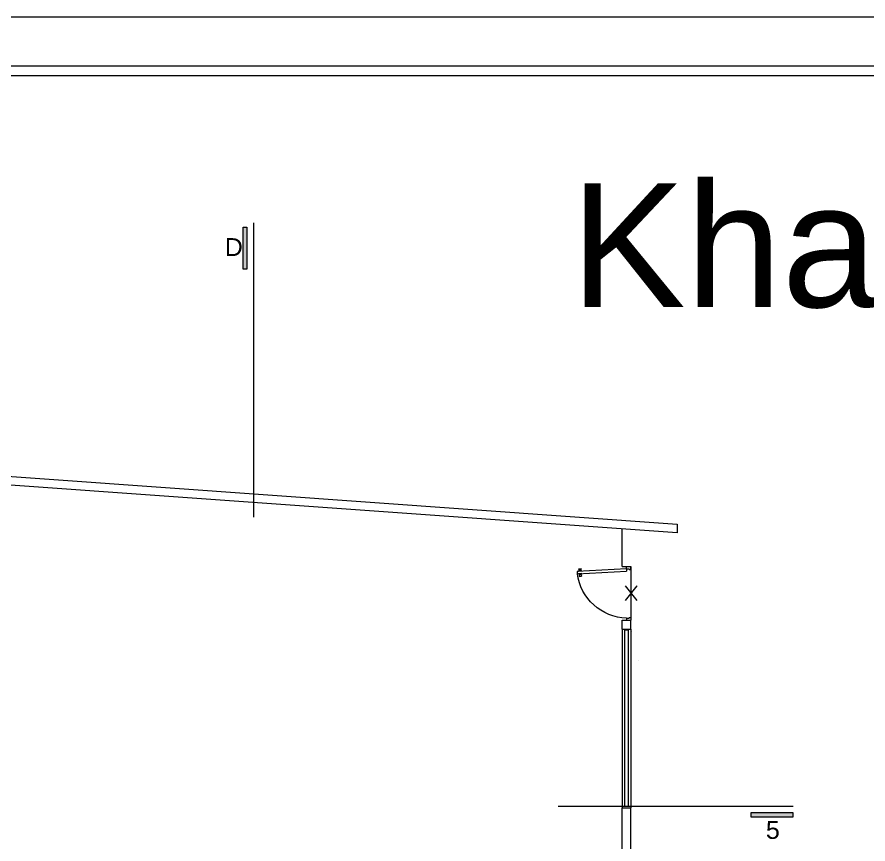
# Model space of a CAD drawing. Header units: millimetres. Extents: x 19.4 to 36.1, y 0 to 11.7.
# Drawn here: x 27.016 to 30.453, y 8.336 to 11.674 of the extents above; entities that cross this region are included whole.
import ezdxf

# ---------------------------------------------------------------- set-up
doc = ezdxf.new("R2010")
doc.units = ezdxf.units.MM
doc.header["$MEASUREMENT"] = 0
doc.linetypes.add('ACAD_ISO12W100', pattern=[21, 12, -3, 0, -3, 0, -3])
doc.linetypes.add('TRAZO_Y_PUNTO', pattern=[1, 0.5, -0.25, 0, -0.25])
doc.layers.get('0').update_dxf_attribs({"lineweight": 5})
doc.layers.add('CUT 1 150', color=7, linetype='ACAD_ISO12W100', lineweight=5, true_color=0x2e2e2e)
doc.layers.add('WALL 1 150', color=250, linetype='Continuous', lineweight=5)
doc.styles.add('ROMANS', font='Arial.ttf', dxfattribs={"height": 0.1})
doc.styles.get("Standard").update_dxf_attribs({"font": 'Arial.ttf'})

# ---------------------------------------------------------------- blocks, each defined once
blk = doc.blocks.new('PUERTA1')
at = {"lineweight": 15}
for p, q in [((-1.141, 0), (-1.2, 0)), ((-0.064, 0), (0, 0)), ((-0.064, -0.042), (-0.064, 0)), ((-1.156, -0.1), (-1.205, -0.1)), ((-1.156, -0.1), (-1.156, -0.042)), ((-1.141, -0.042), (-1.156, -0.042)), ((-1.141, -0.042), (-1.141, 0)), ((-0.156, -1.208), (-0.099, -0.099)), ((-0.049, -0.1), (-0.108, -1.21)), ((-0.049, -0.1), (-0.099, -0.099)), ((-0.064, -0.042), (-0.049, -0.042)), ((-0.049, -0.1), (-0.049, -0.042)), ((-0.049, -0.1), (0, -0.1)), ((-0.217, -1.167), (-0.214, -1.111)), ((-0.18, -1.119), (-0.214, -1.111)), ((-0.181, -1.128), (-0.182, -1.153)), ((-0.181, -1.128), (-0.18, -1.119)), ((-0.175, -1.129), (-0.181, -1.128)), ((-0.175, -1.129), (-0.177, -1.153)), ((-0.17, -1.126), (-0.175, -1.125)), ((-0.175, -1.129), (-0.175, -1.125)), ((-0.17, -1.126), (-0.171, -1.157)), ((-0.17, -1.126), (-0.169, -1.121)), ((-0.164, -1.121), (-0.169, -1.121)), ((-0.164, -1.121), (-0.166, -1.162)), ((-0.154, -1.105), (-0.164, -1.121)), ((-0.154, -1.105), (-0.158, -1.179)), ((-0.152, -1.105), (-0.154, -1.105)), ((-0.154, -1.142), (-0.154, -1.142)), ((-0.154, -1.142), (-0.154, -1.142)), ((-0.1, -1.108), (-0.104, -1.182)), ((-0.102, -1.108), (-0.1, -1.108)), ((-0.1, -1.108), (-0.092, -1.125)), ((-0.092, -1.125), (-0.094, -1.166)), ((-0.092, -1.125), (-0.086, -1.125)), ((-0.087, -1.13), (-0.088, -1.161)), ((-0.087, -1.13), (-0.086, -1.125)), ((-0.087, -1.13), (-0.081, -1.13)), ((-0.081, -1.134), (-0.082, -1.158)), ((-0.081, -1.134), (-0.081, -1.13)), ((-0.081, -1.134), (-0.075, -1.134)), ((-0.075, -1.134), (-0.077, -1.159)), ((-0.075, -1.125), (-0.041, -1.12)), ((-0.075, -1.134), (-0.075, -1.125)), ((-0.044, -1.176), (-0.041, -1.12)), ((-0.183, -1.162), (-0.217, -1.167)), ((-0.182, -1.153), (-0.183, -1.162)), ((-0.177, -1.153), (-0.182, -1.153)), ((-0.177, -1.153), (-0.177, -1.157)), ((-0.171, -1.157), (-0.177, -1.157)), ((-0.171, -1.157), (-0.171, -1.161)), ((-0.166, -1.162), (-0.171, -1.161)), ((-0.158, -1.179), (-0.166, -1.162)), ((-0.155, -1.179), (-0.158, -1.179)), ((-0.108, -1.21), (-0.156, -1.208)), ((-0.106, -1.182), (-0.104, -1.182)), ((-0.104, -1.182), (-0.094, -1.166)), ((-0.094, -1.166), (-0.088, -1.166)), ((-0.088, -1.161), (-0.083, -1.162)), ((-0.088, -1.161), (-0.088, -1.166)), ((-0.082, -1.158), (-0.083, -1.162)), ((-0.082, -1.158), (-0.077, -1.159)), ((-0.077, -1.159), (-0.077, -1.168)), ((-0.077, -1.168), (-0.044, -1.176))]:
    blk.add_line(p, q, dxfattribs=at)
at = {"color": 8, "lineweight": 15}
blk.add_arc((-0.007, -0.068), 1.149, 181.6009, 262.5258, dxfattribs=at)

msp = doc.modelspace()

# ---------------------------------------------------------------- hatches: boundary and pattern name
at = {"layer": 'CUT 1 150', "linetype": 'TRAZO_Y_PUNTO', "lineweight": 0, "ltscale": 3, "true_color": 0x000000}
for points in [[(27.9444, 10.8263), (27.9284, 10.8263), (27.9284, 10.6559), (27.9444, 10.6559)], [(29.9798, 8.4615), (29.9798, 8.4456), (30.1502, 8.4456), (30.1502, 8.4615)]]:
    msp.add_hatch(color=18, dxfattribs=at).paths.add_polyline_path(points)

# ---------------------------------------------------------------- linework, layer by layer
for p, q in [((35.9015, 11.6741), (19.3927, 11.6741)), ((35.9015, 11.6741), (19.3927, 11.6741)), ((19.7858, 11.4775), (35.7049, 11.4775)), ((19.8251, 11.4382), (33.2109, 11.4382))]:
    msp.add_line(p, q)
at = {"layer": 'CUT 1 150', "color": 18, "linetype": 'TRAZO_Y_PUNTO', "lineweight": 0, "ltscale": 3, "true_color": 0x000000}
for points in [[(27.9708, 10.8435), (27.9708, 9.6553)], [(30.1508, 8.488), (29.202, 8.488)]]:
    msp.add_lwpolyline(points, dxfattribs=at)
for points in [[(27.9444, 10.8263), (27.9444, 10.6559), (27.9284, 10.6559), (27.9284, 10.8263)], [(30.1502, 8.4615), (29.9798, 8.4615), (29.9798, 8.4456), (30.1502, 8.4456)]]:
    msp.add_lwpolyline(points, close=True, dxfattribs=at)
at = {"layer": 'WALL 1 150', "lineweight": 15, "ltscale": 0.5}
for p, q in [((29.4594, 9.4565), (29.4594, 9.6075)), ((29.4594, 9.4565), (29.4955, 9.4565)), ((29.4594, 9.2039), (29.4594, 9.24)), ((29.4594, 9.24), (29.4955, 9.24)), ((29.4594, 9.2039), (29.4955, 9.2039)), ((29.4594, 8.3168), (29.4594, 8.4822)), ((29.4594, 8.4822), (29.4955, 8.4822)), ((29.4955, 8.3168), (29.4955, 8.4822))]:
    msp.add_line(p, q, dxfattribs=at)
at = {"layer": 'WALL 1 150', "ltscale": 0.5}
for p, q in [((29.4955, 9.4565), (29.4955, 9.24)), ((29.5187, 9.3776), (29.4723, 9.3189)), ((29.4723, 9.3776), (29.5187, 9.3189)), ((29.4594, 9.2039), (29.4594, 8.4822)), ((29.4955, 9.2039), (29.4955, 8.4822))]:
    msp.add_line(p, q, dxfattribs=at)
at = {"layer": 'WALL 1 150', "ltscale": 0.8}
for p, q in [((29.5234, 9.3776), (29.5234, 9.3776)), ((29.4991, 9.1934), (29.4991, 9.1934)), ((29.5261, 9.0756), (29.5261, 9.0756))]:
    msp.add_line(p, q, dxfattribs=at)
msp.add_lwpolyline([(26.9441, 1.5565), (21.7434, 1.5565), (21.7517, 10.1951), (29.6823, 9.6277), (29.6823, 9.5916), (21.7886, 10.1563), (21.7804, 1.5926), (26.9441, 1.5926)], dxfattribs=at)
at = {"layer": 'WALL 1 150', "lineweight": 15, "ltscale": 0.5}
msp.add_lwpolyline([(29.4955, 9.2039), (29.4955, 9.24)], dxfattribs=at)
at = {"layer": 'WALL 1 150', "ltscale": 0.5}
msp.add_lwpolyline([(29.4851, 8.4884), (29.4851, 9.1991), (29.4693, 9.1991), (29.4693, 8.4884)], close=True, dxfattribs=at)

# ---------------------------------------------------------------- block references
at = {"lineweight": 15, "xscale": -0.1793982311999553, "yscale": 0.1793982311999553, "zscale": 0.179398231199966, "rotation": 270}
msp.add_blockref('PUERTA1', (29.4955, 9.4553), dxfattribs=at)

# ---------------------------------------------------------------- texts
at = {"insert": (29.2506, 11.0032), "char_height": 0.5, "attachment_point": 1}
msp.add_mtext_dynamic_manual_height_columns('{\\C31;Khairunnisa}', width=12.492594, gutter_width=6.2723, heights=[0], dxfattribs=at)
at = {"layer": 'CUT 1 150', "color": 18, "linetype": 'TRAZO_Y_PUNTO', "lineweight": 0, "ltscale": 3, "true_color": 0x000000, "style": 'ROMANS'}
for s, p in [('D', (27.8548, 10.7094)), ('5', (30.0405, 8.3569))]:
    msp.add_text(s, height=0.0722, dxfattribs=at).set_placement(p)

doc.saveas('drawing.dxf')
